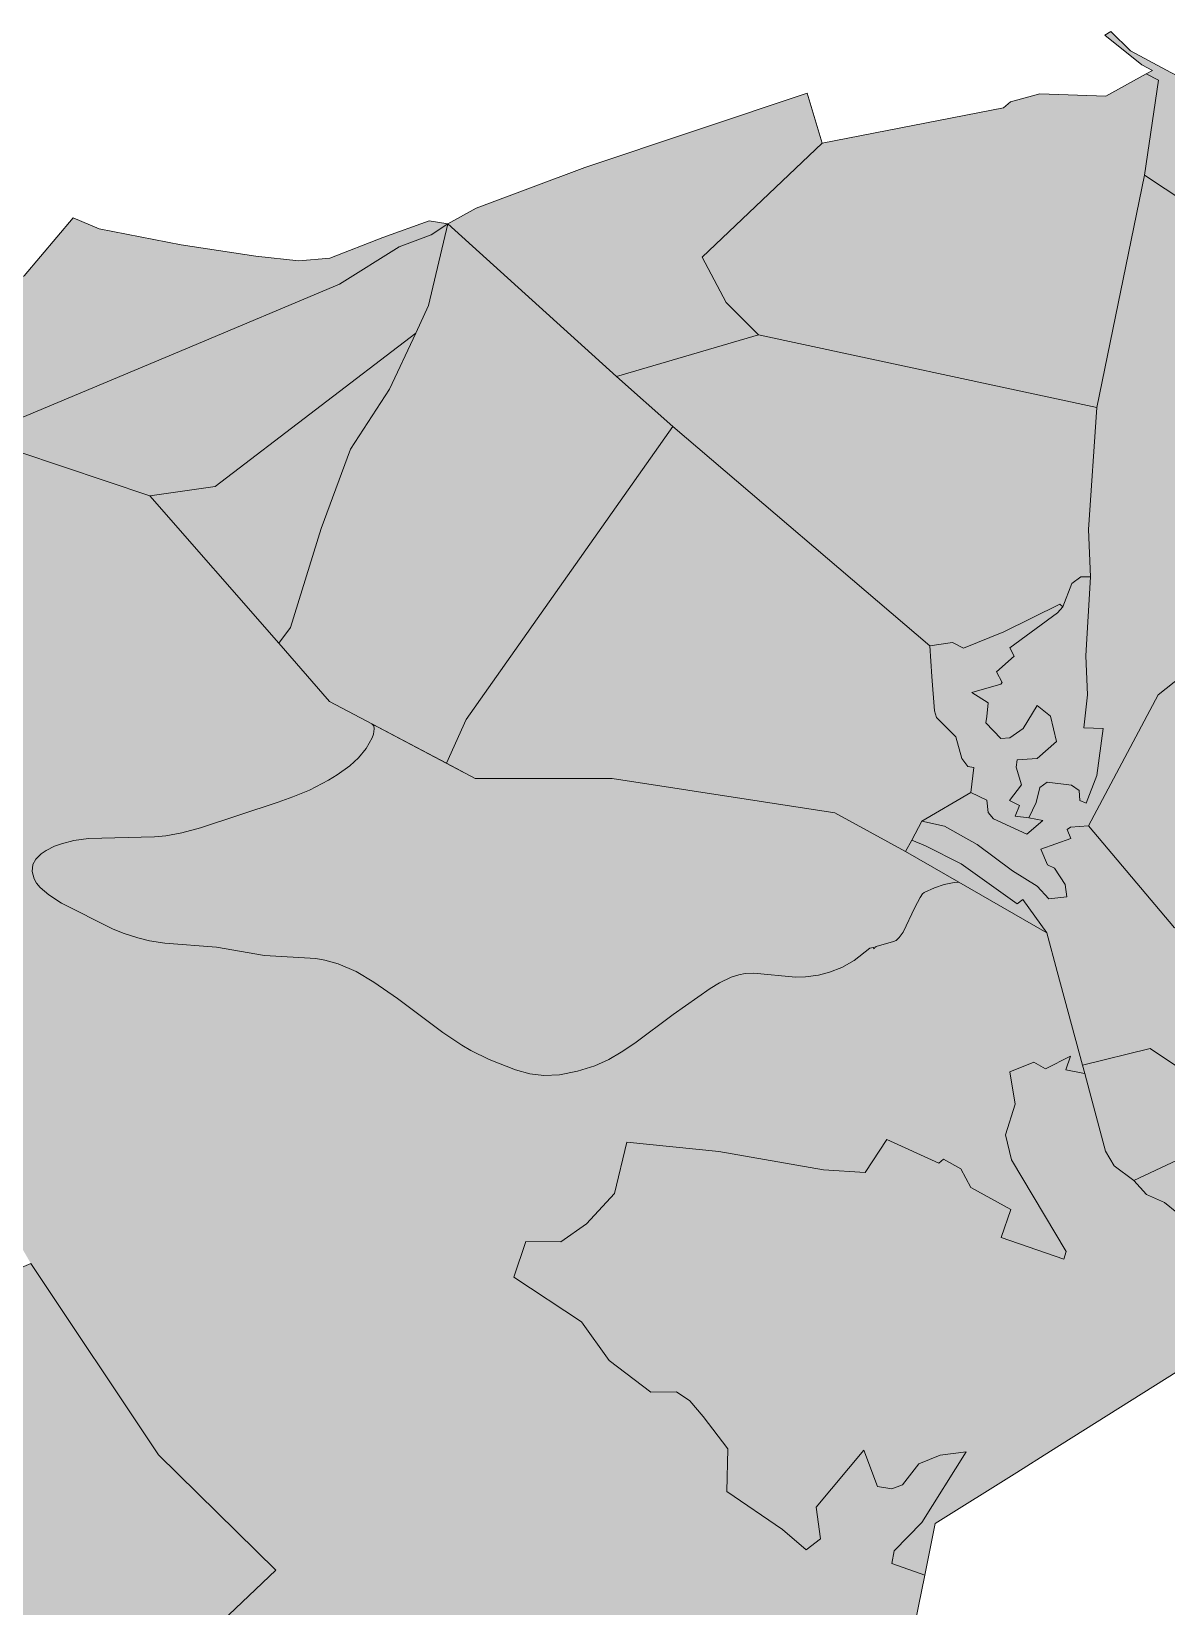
# Model space of a CAD drawing. Header units: metres. Extents: x 541853 to 549675, y 1832829 to 1845715.
# Drawn here: x 547038 to 547461, y 1839112 to 1839699 of the extents above; entities that cross this region are included whole.
import ezdxf

# ---------------------------------------------------------------- set-up
doc = ezdxf.new("R2010")
doc.units = ezdxf.units.M
doc.header["$MEASUREMENT"] = 0
doc.layers.add('1', color=7, linetype='Continuous', lineweight=0)

msp = doc.modelspace()

# ---------------------------------------------------------------- hatches: boundary and pattern name
at = {"layer": '1', "linetype": 'Continuous', "lineweight": 0}
h = msp.add_hatch(dxfattribs=at)
h.set_pattern_fill('ANSI33', color=188, scale=10, style=0)
h.paths.add_polyline_path([(547560.69, 1839550.215), (547541.7, 1839573.225), (547513.71, 1839605.25), (547452.87, 1839645.555), (547458.15, 1839680.97), (547453.5, 1839683.25), (547455.81, 1839684.51), (547451.85, 1839686.625), (547438.14, 1839697.755), (547440.27, 1839699.075), (547447.71, 1839691.83), (547462.74, 1839683.79), (547507.77, 1839661.035), (547530.75, 1839647.325), (547551.24, 1839632.085), (547563.9, 1839618.495), (547577.61, 1839594.99), (547583.31, 1839580.275), (547588.2, 1839572.055), (547595.16, 1839562.08), (547591.2, 1839561.225), (547589.37, 1839564.315)])
for color, points in [(53, [(547435.14, 1839558.915), (547308.99, 1839586.005), (547296.99, 1839598.005), (547287.99, 1839615), (547332.78, 1839657.465), (547400.34, 1839670.65), (547402.98, 1839672.885), (547413.84, 1839675.825), (547438.44, 1839674.94), (547453.5, 1839683.25), (547458.15, 1839680.97), (547452.87, 1839645.555)]), (252, [(547256.07, 1839570.435), (547193.25, 1839627.315), (547203.78, 1839633.165), (547244.28, 1839648.345), (547327.14, 1839676.065), (547332.78, 1839657.465), (547287.99, 1839615), (547296.99, 1839598.005), (547308.99, 1839586.005)]), (252, [(547417.23, 1839375.765), (547412.88, 1839380.475), (547403.7, 1839386.205), (547390.47, 1839395.955), (547378.35, 1839402.84), (547369.92, 1839404.745), (547388.16, 1839415.365), (547394.13, 1839412.56), (547394.61, 1839407.955), (547396.59, 1839405.525), (547409.07, 1839399.795), (547414.98, 1839404.985), (547409.76, 1839405.9), (547412.52, 1839411.645), (547413.9, 1839417.255), (547416.57, 1839419.175), (547425.63, 1839418.17), (547428.51, 1839416.085), (547428.78, 1839412.365), (547431.12, 1839411.375), (547435.17, 1839421.665), (547437.42, 1839439.185), (547430.25, 1839439.47), (547431.63, 1839451.785), (547430.97, 1839466.365), (547432.8, 1839495.795), (547432.02, 1839513.42), (547435.14, 1839558.915), (547452.87, 1839645.555), (547513.71, 1839605.25), (547541.7, 1839573.225), (547560.69, 1839550.215), (547574.37, 1839507.165), (547531.71, 1839490.215), (547516.08, 1839485.58), (547491.36, 1839478.245), (547458.03, 1839451.845), (547431.99, 1839403.005), (547425.3, 1839402.42), (547424.04, 1839401.535), (547425.42, 1839398.205), (547414.23, 1839394.245), (547416.78, 1839388.365), (547419.3, 1839387.165), (547423.35, 1839381.135), (547423.98, 1839376.47)]), (43, [(547016.91, 1839547.8), (547003.92, 1839594.225), (547035.24, 1839607.95), (547053.6, 1839629.595), (547063.26, 1839625.53), (547093.8, 1839619.545), (547121.64, 1839615.285), (547137.69, 1839613.545), (547149.27, 1839614.52), (547168.98, 1839622.245), (547186.2, 1839628.44), (547193.25, 1839627.315), (547186.98, 1839623.265), (547175.01, 1839618.765), (547152.81, 1839604.875), (547095.51, 1839580.815)]), (43, [(547082.13, 1839525.975), (547016.91, 1839547.8), (547095.51, 1839580.815), (547152.81, 1839604.875), (547175.01, 1839618.765), (547186.98, 1839623.265), (547193.25, 1839627.315), (547186.02, 1839596.895), (547181.25, 1839586.665), (547106.49, 1839529.515)]), (252, [(547130.16, 1839471.03), (547082.13, 1839525.975), (547106.49, 1839529.515), (547181.25, 1839586.665), (547171.47, 1839565.725), (547156.95, 1839543.375), (547146.03, 1839513.75), (547134.6, 1839476.865)]), (53, [(547385.4, 1839469.2), (547381.35, 1839471.255), (547372.83, 1839470.1), (547277.07, 1839551.865), (547256.07, 1839570.435), (547308.99, 1839586.005), (547435.14, 1839558.915), (547432.02, 1839513.42), (547432.8, 1839495.795), (547429.11, 1839495.795), (547425.78, 1839493.305), (547422.48, 1839484.605), (547421.34, 1839485.55), (547400.46, 1839475.26)]), (53, [(546871.17, 1838712.195), (546795.6, 1838739.375), (546817.29, 1838766.33), (546819.3, 1838766.165), (546824.82, 1838759.16), (546834.87, 1838764.815), (546882.12, 1838760.765), (546872.16, 1838785.845), (546880.8, 1838790.705), (546887.58, 1838807.295), (546874.89, 1838815.83), (546859.8, 1838829.6), (546875.49, 1838857.14), (546855.48, 1838871.975), (546829.71, 1838870.265), (546811.68, 1838887.5), (546805.89, 1838905.785), (546789.72, 1838901.48), (546773.91, 1838889.675), (546767.82, 1838880.075), (546752.61, 1838875.065), (546755.28, 1838861.775), (546762.84, 1838853.495), (546763.08, 1838853.06), (546752.76, 1838858.25), (546723.54, 1838854.68), (546714.39, 1838862.915), (546748.11, 1838911.665), (546760.08, 1838934.405), (546771.42, 1838970.39), (546786.24, 1838966.01), (546844.62, 1838953.92), (546846.03, 1838954.115), (546881.55, 1838959.305), (546897.66, 1838966.01), (546917.13, 1838978.19), (547036.68, 1838927.055), (547037.52, 1838930.475), (547036.32, 1838957.835), (547037.52, 1838972.895), (547049.58, 1839015.9), (547068, 1839046.005), (547082.22, 1839070.92), (547106.46, 1839104.025), (547129.11, 1839125.445), (547085.31, 1839168.435), (547037.79, 1839239.775), (546949.56, 1839393.27), (546969.57, 1839434.745), (546987.75, 1839486.72), (546999.6, 1839520.56), (547007.07, 1839537.69), (547016.91, 1839547.8), (547082.13, 1839525.975), (547130.16, 1839471.03), (547149.15, 1839449.34), (547192.65, 1839426.3), (547203.39, 1839420.6), (547192.65, 1839426.285), (547198.92, 1839422.97), (547164.87, 1839441), (547165.59, 1839440.205), (547165.8, 1839439.155), (547165.5, 1839437.145), (547165.02, 1839435.765), (547162.8, 1839431.805), (547159.89, 1839428.355), (547156.62, 1839425.295), (547152, 1839421.95), (547148.76, 1839419.955), (547141.59, 1839416.295), (547135.44, 1839413.745), (547129.92, 1839411.78), (547101.03, 1839402.195), (547094.07, 1839400.305), (547088.04, 1839399.225), (547083.87, 1839398.835), (547059.27, 1839398.295), (547053.78, 1839397.545), (547049.16, 1839396.3), (547046.61, 1839395.325), (547043.55, 1839393.78), (547041.63, 1839392.46), (547039.62, 1839390.495), (547038.57, 1839388.515), (547038.27, 1839385.935), (547038.99, 1839383.235), (547039.95, 1839381.585), (547041.27, 1839379.98), (547044.45, 1839377.265), (547049.25, 1839374.16), (547068.18, 1839364.62), (547072.23, 1839362.925), (547077.69, 1839361.155), (547082.07, 1839360.105), (547087.77, 1839359.265), (547106.94, 1839357.78), (547124.91, 1839354.66), (547144.02, 1839353.475), (547147.35, 1839352.935), (547152.33, 1839351.525), (547158.99, 1839348.615), (547165.65, 1839344.73), (547174.44, 1839338.595), (547191.3, 1839325.935), (547198.44, 1839321.135), (547201.8, 1839319.185), (547208.61, 1839315.87), (547218.48, 1839312.06), (547223.76, 1839310.53), (547229.04, 1839309.825), (547234.77, 1839310.125), (547241.58, 1839311.46), (547248, 1839313.455), (547253.22, 1839315.84), (547257.81, 1839318.555), (547262.88, 1839321.99), (547277.25, 1839332.61), (547290.99, 1839342.36), (547294.41, 1839344.445), (547298.79, 1839346.515), (547301.67, 1839347.415), (547304.01, 1839347.865), (547307.28, 1839348.015), (547322.85, 1839346.59), (547326.57, 1839346.665), (547331.34, 1839347.34), (547335.45, 1839348.39), (547340.07, 1839350.19), (547344.6, 1839352.815), (547350.48, 1839357.315), (547351.71, 1839357.615), (547352.1, 1839357.075), (547352.31, 1839357.645), (547352.85, 1839357.975), (547359.36, 1839359.79), (547360.26, 1839360.24), (547361.46, 1839361.335), (547362.9, 1839363.285), (547367.25, 1839372.555), (547369.23, 1839376.245), (547370.16, 1839377.595), (547370.79, 1839378.105), (547374.63, 1839379.905), (547378.2, 1839381.12), (547381.95, 1839381.84), (547383.69, 1839381.915), (547416.42, 1839363.03), (547420.32, 1839348.645), (547429.71, 1839313.755), (547430.58, 1839310.605), (547430.46, 1839310.59), (547423.59, 1839311.97), (547425.27, 1839317.115), (547415.97, 1839312.33), (547411.68, 1839314.82), (547402.71, 1839311.205), (547404.72, 1839299.175), (547401.03, 1839287.775), (547403.34, 1839278.46), (547423.68, 1839244.305), (547422.78, 1839241.425), (547399.47, 1839249.435), (547403.07, 1839259.875), (547388.16, 1839268.17), (547384.38, 1839275.07), (547378.02, 1839278.745), (547376.22, 1839277.26), (547356.78, 1839285.99), (547348.77, 1839273.69), (547333.29, 1839274.755), (547294.2, 1839281.565), (547259.91, 1839285.075), (547255.35, 1839265.86), (547244.91, 1839254.595), (547235.34, 1839247.86), (547222.32, 1839247.965), (547217.85, 1839234.75), (547243.02, 1839218.07), (547253.34, 1839203.685), (547268.82, 1839191.865), (547278.39, 1839191.94), (547283.4, 1839188.55), (547288.41, 1839182.73), (547297.53, 1839170.67), (547297.17, 1839154.755), (547317.93, 1839140.61), (547326.72, 1839133.095), (547332.15, 1839137.19), (547330.47, 1839149.025), (547348.23, 1839170.235), (547353.39, 1839156.63), (547358.64, 1839155.805), (547362.63, 1839157.245), (547368.75, 1839165.165), (547376.76, 1839168.375), (547386.36, 1839169.635), (547369.92, 1839143.205), (547359.51, 1839132.69), (547358.67, 1839127.965), (547371, 1839123.645), (547363.95, 1839088.935), (547384.92, 1839063.315), (547429.77, 1839008.625), (547438.65, 1838997.735), (547429.41, 1838988.495), (547430.19, 1838982.495), (547430.76, 1838978.175), (547425.69, 1838975.385), (547416.87, 1838970.525), (547408.95, 1838971.62), (547385.55, 1838973.645), (547377.15, 1838975.415), (547359.63, 1838992.125), (547328.91, 1839010.035), (547318.5, 1839012.915), (547306.14, 1839011.31), (547305.12, 1839015.54), (547287.33, 1839012.975), (547275.09, 1839020.955), (547254.3, 1839019.455), (547211.85, 1839015.225), (547215.96, 1838968.185), (547218, 1838967.33), (547221.06, 1838963.235), (547223.4, 1838961.99), (547241.16, 1838962.14), (547275.18, 1838947.935), (547255.47, 1838948.835), (547186.38, 1838948.985), (547174.41, 1838949.03), (547132.74, 1838943.18), (547098.75, 1838938.41), (547089.99, 1838930.475), (547039.17, 1838884.56), (547030.26, 1838829.255), (547022.79, 1838830.62), (546984.87, 1838792.91), (546936.09, 1838744.445)]), (252, [(547363.74, 1839393.405), (547337.4, 1839407.835), (547254.45, 1839420.6), (547203.39, 1839420.6), (547192.65, 1839426.3), (547200.09, 1839442.545), (547277.07, 1839551.865), (547372.83, 1839470.1), (547373.55, 1839458.685), (547374.6, 1839445.83), (547375.32, 1839443.4), (547382.61, 1839436.185), (547384.77, 1839428.055), (547386.99, 1839425.07), (547389.24, 1839424.725), (547388.16, 1839415.365), (547369.92, 1839404.745), (547366.11, 1839397.62)]), (252, [(547409.76, 1839405.9), (547404.66, 1839406.56), (547406.34, 1839410.55), (547402.59, 1839412.38), (547407.09, 1839418.23), (547405.05, 1839424.875), (547405.44, 1839427.605), (547412.91, 1839428.055), (547420.11, 1839434.37), (547417.86, 1839443.805), (547412.85, 1839447.81), (547407.6, 1839439.215), (547402.71, 1839435.78), (547399.29, 1839435.51), (547393.74, 1839441.33), (547394.1, 1839443.67), (547394.58, 1839448.785), (547388.46, 1839452.625), (547399.29, 1839455.715), (547399.83, 1839456.345), (547397.7, 1839460.41), (547404.27, 1839466.185), (547402.68, 1839469.35), (547420.47, 1839482.325), (547422.48, 1839484.605), (547425.78, 1839493.305), (547429.11, 1839495.795), (547432.8, 1839495.795), (547430.97, 1839466.365), (547431.63, 1839451.785), (547430.25, 1839439.47), (547437.42, 1839439.185), (547435.17, 1839421.665), (547431.12, 1839411.375), (547428.78, 1839412.365), (547428.51, 1839416.085), (547425.63, 1839418.17), (547416.57, 1839419.175), (547413.9, 1839417.255), (547412.52, 1839411.645)]), (252, [(547409.07, 1839399.795), (547396.59, 1839405.525), (547394.61, 1839407.955), (547394.13, 1839412.56), (547388.16, 1839415.365), (547389.24, 1839424.725), (547386.99, 1839425.07), (547384.77, 1839428.055), (547382.61, 1839436.185), (547375.32, 1839443.4), (547374.6, 1839445.83), (547373.55, 1839458.685), (547372.83, 1839470.1), (547381.35, 1839471.255), (547385.4, 1839469.2), (547400.46, 1839475.26), (547421.34, 1839485.55), (547422.48, 1839484.605), (547420.47, 1839482.325), (547402.68, 1839469.35), (547404.27, 1839466.185), (547397.7, 1839460.41), (547399.83, 1839456.345), (547399.29, 1839455.715), (547388.46, 1839452.625), (547394.58, 1839448.785), (547394.1, 1839443.67), (547393.74, 1839441.33), (547399.29, 1839435.51), (547402.71, 1839435.78), (547407.6, 1839439.215), (547412.85, 1839447.81), (547417.86, 1839443.805), (547420.11, 1839434.37), (547412.91, 1839428.055), (547405.44, 1839427.605), (547405.05, 1839424.875), (547407.09, 1839418.23), (547402.59, 1839412.38), (547406.34, 1839410.55), (547404.66, 1839406.56), (547409.76, 1839405.9), (547414.98, 1839404.985)]), (53, [(547464, 1839364.995), (547431.99, 1839403.005), (547458.03, 1839451.845), (547491.36, 1839478.245), (547516.08, 1839485.58), (547571.85, 1839408.96)]), (53, [(547523.85, 1839125.325), (547522.95, 1839125.94), (547518.33, 1839129.06), (547516.92, 1839134.775), (547518.54, 1839140.445), (547524.09, 1839145.605), (547521.45, 1839159.48), (547521.48, 1839159.51), (547527.72, 1839170.775), (547527.75, 1839170.835), (547518.39, 1839175.68), (547517.64, 1839180.72), (547513.68, 1839191.895), (547495.92, 1839196.515), (547490.82, 1839205.995), (547488.45, 1839232.71), (547481.01, 1839243.3), (547473.6, 1839247.305), (547471.8, 1839249.825), (547464.93, 1839258.795), (547460.34, 1839262.545), (547453.65, 1839265.545), (547448.91, 1839270.69), (547473, 1839282), (547484.01, 1839285), (547482, 1839301.995), (547455, 1839319.995), (547429.71, 1839313.755), (547420.32, 1839348.645), (547416.42, 1839363.03), (547407.48, 1839375.54), (547405.41, 1839373.935), (547384.59, 1839388.83), (547371.21, 1839395.49), (547366.11, 1839397.62), (547369.92, 1839404.745), (547378.35, 1839402.84), (547390.47, 1839395.955), (547403.7, 1839386.205), (547412.88, 1839380.475), (547417.23, 1839375.765), (547423.98, 1839376.47), (547423.35, 1839381.135), (547419.3, 1839387.165), (547416.78, 1839388.365), (547414.23, 1839394.245), (547425.42, 1839398.205), (547424.04, 1839401.535), (547425.3, 1839402.42), (547431.99, 1839403.005), (547464, 1839364.995), (547493.01, 1839331.005), (547510.38, 1839304.305), (547521.15, 1839284.49), (547540.8, 1839258.495), (547546.47, 1839240.015), (547560.21, 1839230.685), (547573.08, 1839210.84), (547577.82, 1839208.095), (547587.33, 1839189.795), (547595.07, 1839178.245), (547599.81, 1839163.155), (547604.31, 1839151.05), (547602.57, 1839151.185), (547593.69, 1839151.83), (547574.82, 1839153.225), (547536.75, 1839131.025), (547532.07, 1839128.295), (547531.86, 1839128.43), (547531.8, 1839128.475), (547531.74, 1839128.505), (547531.47, 1839128.715), (547531.38, 1839128.775), (547530.99, 1839129.03)]), (53, [(547416.42, 1839363.03), (547383.69, 1839381.915), (547363.74, 1839393.405), (547366.11, 1839397.62), (547371.21, 1839395.49), (547384.59, 1839388.83), (547405.41, 1839373.935), (547407.48, 1839375.54)]), (53, [(547448.91, 1839270.69), (547441.62, 1839276.18), (547438.35, 1839281.73), (547432.35, 1839303.99), (547430.58, 1839310.605), (547429.71, 1839313.755), (547455, 1839319.995), (547482, 1839301.995), (547484.01, 1839285), (547473, 1839282)]), (53, [(547504.5, 1839112.215), (547477.74, 1839207.435), (547417.86, 1839169.845), (547405.23, 1839161.925), (547374.9, 1839142.905), (547371, 1839123.645), (547358.67, 1839127.965), (547359.51, 1839132.69), (547369.92, 1839143.205), (547386.36, 1839169.635), (547376.76, 1839168.375), (547368.75, 1839165.165), (547362.63, 1839157.245), (547358.64, 1839155.805), (547353.39, 1839156.63), (547348.23, 1839170.235), (547330.47, 1839149.025), (547332.15, 1839137.19), (547326.72, 1839133.095), (547317.93, 1839140.61), (547297.17, 1839154.755), (547297.53, 1839170.67), (547288.41, 1839182.73), (547283.4, 1839188.55), (547278.39, 1839191.94), (547268.82, 1839191.865), (547253.34, 1839203.685), (547243.02, 1839218.07), (547217.85, 1839234.75), (547222.32, 1839247.965), (547235.34, 1839247.86), (547244.91, 1839254.595), (547255.35, 1839265.86), (547259.91, 1839285.075), (547294.2, 1839281.565), (547333.29, 1839274.755), (547348.77, 1839273.69), (547356.78, 1839285.99), (547376.22, 1839277.26), (547378.02, 1839278.745), (547384.38, 1839275.07), (547388.16, 1839268.17), (547403.07, 1839259.875), (547399.47, 1839249.435), (547422.78, 1839241.425), (547423.68, 1839244.305), (547403.34, 1839278.46), (547401.03, 1839287.775), (547404.72, 1839299.175), (547402.71, 1839311.205), (547411.68, 1839314.82), (547415.97, 1839312.33), (547425.27, 1839317.115), (547423.59, 1839311.97), (547430.46, 1839310.59), (547430.58, 1839310.605), (547432.35, 1839303.99), (547438.35, 1839281.73), (547441.62, 1839276.18), (547448.91, 1839270.69), (547453.65, 1839265.545), (547460.34, 1839262.545), (547464.93, 1839258.795), (547471.8, 1839249.825), (547473.6, 1839247.305), (547481.01, 1839243.3), (547488.45, 1839232.71), (547490.82, 1839205.995), (547495.92, 1839196.515), (547513.68, 1839191.895), (547517.64, 1839180.72), (547518.39, 1839175.68), (547527.75, 1839170.835), (547527.72, 1839170.775), (547521.48, 1839159.51), (547521.45, 1839159.48), (547524.09, 1839145.605), (547518.54, 1839140.445), (547516.92, 1839134.775), (547518.33, 1839129.06), (547522.95, 1839125.94), (547523.85, 1839125.325), (547530.99, 1839129.03), (547531.38, 1839128.775), (547531.47, 1839128.715), (547531.74, 1839128.505), (547531.8, 1839128.475), (547531.86, 1839128.43), (547532.07, 1839128.295)]), (53, [(547068, 1839046.005), (546964.26, 1839094.665), (546953.91, 1839103.89), (546938.94, 1839120.015), (546931.95, 1839133.065), (546930.3, 1839136.155), (546915.33, 1839170.145), (546908.43, 1839195.495), (546978.15, 1839255.585), (547005.54, 1839225.975), (547037.79, 1839239.775), (547085.31, 1839168.435), (547129.11, 1839125.445), (547106.46, 1839104.025), (547082.22, 1839070.92)])]:
    msp.add_hatch(color=color, dxfattribs=at).paths.add_polyline_path(points)
h = msp.add_hatch(dxfattribs=at)
h.set_pattern_fill('ANSI33', color=188, scale=10, style=0)
h.paths.add_polyline_path([(547192.65, 1839426.3), (547149.15, 1839449.34), (547130.16, 1839471.03), (547134.6, 1839476.865), (547146.03, 1839513.75), (547156.95, 1839543.375), (547171.47, 1839565.725), (547181.25, 1839586.665), (547186.02, 1839596.895), (547193.25, 1839627.315), (547256.07, 1839570.435), (547277.07, 1839551.865), (547200.09, 1839442.545)])
h = msp.add_hatch(dxfattribs=at)
h.set_pattern_fill('ANSI33', color=188, scale=10, style=0)
h.paths.add_polyline_path([(547229.04, 1839309.825), (547223.76, 1839310.53), (547218.48, 1839312.06), (547208.61, 1839315.87), (547201.8, 1839319.185), (547198.44, 1839321.135), (547191.3, 1839325.935), (547174.44, 1839338.595), (547165.65, 1839344.73), (547158.99, 1839348.615), (547152.33, 1839351.525), (547147.35, 1839352.935), (547144.02, 1839353.475), (547124.91, 1839354.66), (547106.94, 1839357.78), (547087.77, 1839359.265), (547082.07, 1839360.105), (547077.69, 1839361.155), (547072.23, 1839362.925), (547068.18, 1839364.62), (547049.25, 1839374.16), (547044.45, 1839377.265), (547041.27, 1839379.98), (547039.95, 1839381.585), (547038.99, 1839383.235), (547038.27, 1839385.935), (547038.57, 1839388.515), (547039.62, 1839390.495), (547041.63, 1839392.46), (547043.55, 1839393.78), (547046.61, 1839395.325), (547049.16, 1839396.3), (547053.78, 1839397.545), (547059.27, 1839398.295), (547083.87, 1839398.835), (547088.04, 1839399.225), (547094.07, 1839400.305), (547101.03, 1839402.195), (547129.92, 1839411.78), (547135.44, 1839413.745), (547141.59, 1839416.295), (547148.76, 1839419.955), (547152, 1839421.95), (547156.62, 1839425.295), (547159.89, 1839428.355), (547162.8, 1839431.805), (547165.02, 1839435.765), (547165.5, 1839437.145), (547165.8, 1839439.155), (547165.59, 1839440.205), (547164.87, 1839441), (547198.92, 1839422.97), (547192.65, 1839426.285), (547203.39, 1839420.6), (547254.45, 1839420.6), (547337.4, 1839407.835), (547363.74, 1839393.405), (547383.69, 1839381.915), (547381.95, 1839381.84), (547378.2, 1839381.12), (547374.63, 1839379.905), (547370.79, 1839378.105), (547370.16, 1839377.595), (547369.23, 1839376.245), (547367.25, 1839372.555), (547362.9, 1839363.285), (547361.46, 1839361.335), (547360.26, 1839360.24), (547359.36, 1839359.79), (547352.85, 1839357.975), (547352.31, 1839357.645), (547352.1, 1839357.075), (547351.71, 1839357.615), (547350.48, 1839357.315), (547344.6, 1839352.815), (547340.07, 1839350.19), (547335.45, 1839348.39), (547331.34, 1839347.34), (547326.57, 1839346.665), (547322.85, 1839346.59), (547307.28, 1839348.015), (547304.01, 1839347.865), (547301.67, 1839347.415), (547298.79, 1839346.515), (547294.41, 1839344.445), (547290.99, 1839342.36), (547277.25, 1839332.61), (547262.88, 1839321.99), (547257.81, 1839318.555), (547253.22, 1839315.84), (547248, 1839313.455), (547241.58, 1839311.46), (547234.77, 1839310.125)])

# ---------------------------------------------------------------- linework, layer by layer
at = {"layer": '1', "color": 7, "linetype": 'Continuous', "lineweight": 0, "flags": 128}
for points in [[(547507.77, 1839661.035), (547530.75, 1839647.325), (547551.24, 1839632.085), (547563.9, 1839618.495), (547577.61, 1839594.99), (547583.31, 1839580.275), (547588.2, 1839572.055), (547595.16, 1839562.08), (547591.2, 1839561.225), (547589.37, 1839564.315), (547560.69, 1839550.215), (547541.7, 1839573.225), (547513.71, 1839605.25), (547452.87, 1839645.555), (547458.15, 1839680.97), (547453.5, 1839683.25), (547455.81, 1839684.51), (547451.85, 1839686.625), (547438.14, 1839697.755), (547440.27, 1839699.075), (547447.71, 1839691.83), (547462.74, 1839683.79), (547507.77, 1839661.035)], [(547332.78, 1839657.465), (547400.34, 1839670.65), (547402.98, 1839672.885), (547413.84, 1839675.825), (547438.44, 1839674.94), (547453.5, 1839683.25), (547458.15, 1839680.97), (547452.87, 1839645.555), (547435.14, 1839558.915), (547308.99, 1839586.005), (547296.99, 1839598.005), (547287.99, 1839615), (547332.78, 1839657.465)], [(547193.25, 1839627.315), (547203.78, 1839633.165), (547244.28, 1839648.345), (547327.14, 1839676.065), (547332.78, 1839657.465), (547287.99, 1839615), (547296.99, 1839598.005), (547308.99, 1839586.005), (547256.07, 1839570.435), (547193.25, 1839627.315)], [(547193.25, 1839627.315), (547186.98, 1839623.265), (547175.01, 1839618.765), (547152.81, 1839604.875), (547095.51, 1839580.815), (547016.91, 1839547.8), (547003.92, 1839594.225), (547035.24, 1839607.95), (547053.6, 1839629.595), (547063.26, 1839625.53), (547093.8, 1839619.545), (547121.64, 1839615.285), (547137.69, 1839613.545), (547149.27, 1839614.52), (547168.98, 1839622.245), (547186.2, 1839628.44), (547193.25, 1839627.315)], [(547181.25, 1839586.665), (547106.49, 1839529.515), (547082.13, 1839525.975), (547016.91, 1839547.8), (547095.51, 1839580.815), (547152.81, 1839604.875), (547175.01, 1839618.765), (547186.98, 1839623.265), (547193.25, 1839627.315), (547186.02, 1839596.895), (547181.25, 1839586.665)], [(547130.16, 1839471.03), (547134.6, 1839476.865), (547146.03, 1839513.75), (547156.95, 1839543.375), (547171.47, 1839565.725), (547181.25, 1839586.665), (547186.02, 1839596.895), (547193.25, 1839627.315), (547256.07, 1839570.435), (547277.07, 1839551.865), (547200.09, 1839442.545), (547192.65, 1839426.3), (547149.15, 1839449.34), (547130.16, 1839471.03)], [(547082.13, 1839525.975), (547106.49, 1839529.515), (547181.25, 1839586.665), (547171.47, 1839565.725), (547156.95, 1839543.375), (547146.03, 1839513.75), (547134.6, 1839476.865), (547130.16, 1839471.03), (547082.13, 1839525.975)], [(547256.07, 1839570.435), (547308.99, 1839586.005), (547435.14, 1839558.915), (547432.02, 1839513.42), (547432.8, 1839495.795), (547429.11, 1839495.795), (547425.78, 1839493.305), (547422.48, 1839484.605), (547421.34, 1839485.55), (547400.46, 1839475.26), (547385.4, 1839469.2), (547381.35, 1839471.255), (547372.83, 1839470.1), (547277.07, 1839551.865), (547256.07, 1839570.435)], [(547192.65, 1839426.3), (547200.09, 1839442.545), (547277.07, 1839551.865), (547372.83, 1839470.1), (547373.55, 1839458.685), (547374.6, 1839445.83), (547375.32, 1839443.4), (547382.61, 1839436.185), (547384.77, 1839428.055), (547386.99, 1839425.07), (547389.24, 1839424.725), (547388.16, 1839415.365), (547369.92, 1839404.745), (547366.11, 1839397.62), (547363.74, 1839393.405), (547337.4, 1839407.835), (547254.45, 1839420.6), (547203.39, 1839420.6), (547192.65, 1839426.3)], [(547422.48, 1839484.605), (547425.78, 1839493.305), (547429.11, 1839495.795), (547432.8, 1839495.795), (547430.97, 1839466.365), (547431.63, 1839451.785), (547430.25, 1839439.47), (547437.42, 1839439.185), (547435.17, 1839421.665), (547431.12, 1839411.375), (547428.78, 1839412.365), (547428.51, 1839416.085), (547425.63, 1839418.17), (547416.57, 1839419.175), (547413.9, 1839417.255), (547412.52, 1839411.645), (547409.76, 1839405.9), (547404.66, 1839406.56), (547406.34, 1839410.55), (547402.59, 1839412.38), (547407.09, 1839418.23), (547405.05, 1839424.875), (547405.44, 1839427.605), (547412.91, 1839428.055), (547420.11, 1839434.37), (547417.86, 1839443.805), (547412.85, 1839447.81), (547407.6, 1839439.215), (547402.71, 1839435.78), (547399.29, 1839435.51), (547393.74, 1839441.33), (547394.1, 1839443.67), (547394.58, 1839448.785), (547388.46, 1839452.625), (547399.29, 1839455.715), (547399.83, 1839456.345), (547397.7, 1839460.41), (547404.27, 1839466.185), (547402.68, 1839469.35), (547420.47, 1839482.325), (547422.48, 1839484.605)], [(547372.83, 1839470.1), (547381.35, 1839471.255), (547385.4, 1839469.2), (547400.46, 1839475.26), (547421.34, 1839485.55), (547422.48, 1839484.605), (547420.47, 1839482.325), (547402.68, 1839469.35), (547404.27, 1839466.185), (547397.7, 1839460.41), (547399.83, 1839456.345), (547399.29, 1839455.715), (547388.46, 1839452.625), (547394.58, 1839448.785), (547394.1, 1839443.67), (547393.74, 1839441.33), (547399.29, 1839435.51), (547402.71, 1839435.78), (547407.6, 1839439.215), (547412.85, 1839447.81), (547417.86, 1839443.805), (547420.11, 1839434.37), (547412.91, 1839428.055), (547405.44, 1839427.605), (547405.05, 1839424.875), (547407.09, 1839418.23), (547402.59, 1839412.38), (547406.34, 1839410.55), (547404.66, 1839406.56), (547409.76, 1839405.9), (547414.98, 1839404.985), (547409.07, 1839399.795), (547396.59, 1839405.525), (547394.61, 1839407.955), (547394.13, 1839412.56), (547388.16, 1839415.365), (547389.24, 1839424.725), (547386.99, 1839425.07), (547384.77, 1839428.055), (547382.61, 1839436.185), (547375.32, 1839443.4), (547374.6, 1839445.83), (547373.55, 1839458.685), (547372.83, 1839470.1)], [(547431.99, 1839403.005), (547458.03, 1839451.845), (547491.36, 1839478.245), (547516.08, 1839485.58), (547571.85, 1839408.96), (547464, 1839364.995), (547431.99, 1839403.005)], [(547192.65, 1839426.285), (547203.39, 1839420.6), (547254.45, 1839420.6), (547337.4, 1839407.835), (547363.74, 1839393.405), (547383.69, 1839381.915), (547381.95, 1839381.84), (547378.2, 1839381.12), (547374.63, 1839379.905), (547370.79, 1839378.105), (547370.16, 1839377.595), (547369.23, 1839376.245), (547367.25, 1839372.555), (547362.9, 1839363.285), (547361.46, 1839361.335), (547360.26, 1839360.24), (547359.36, 1839359.79), (547352.85, 1839357.975), (547352.31, 1839357.645), (547352.1, 1839357.075), (547351.71, 1839357.615), (547350.48, 1839357.315), (547344.6, 1839352.815), (547340.07, 1839350.19), (547335.45, 1839348.39), (547331.34, 1839347.34), (547326.57, 1839346.665), (547322.85, 1839346.59), (547307.28, 1839348.015), (547304.01, 1839347.865), (547301.67, 1839347.415), (547298.79, 1839346.515), (547294.41, 1839344.445), (547290.99, 1839342.36), (547277.25, 1839332.61), (547262.88, 1839321.99), (547257.81, 1839318.555), (547253.22, 1839315.84), (547248, 1839313.455), (547241.58, 1839311.46), (547234.77, 1839310.125), (547229.04, 1839309.825), (547223.76, 1839310.53), (547218.48, 1839312.06), (547208.61, 1839315.87), (547201.8, 1839319.185), (547198.44, 1839321.135), (547191.3, 1839325.935), (547174.44, 1839338.595), (547165.65, 1839344.73), (547158.99, 1839348.615), (547152.33, 1839351.525), (547147.35, 1839352.935), (547144.02, 1839353.475), (547124.91, 1839354.66), (547106.94, 1839357.78), (547087.77, 1839359.265), (547082.07, 1839360.105), (547077.69, 1839361.155), (547072.23, 1839362.925), (547068.18, 1839364.62), (547049.25, 1839374.16), (547044.45, 1839377.265), (547041.27, 1839379.98), (547039.95, 1839381.585), (547038.99, 1839383.235), (547038.27, 1839385.935), (547038.57, 1839388.515), (547039.62, 1839390.495), (547041.63, 1839392.46), (547043.55, 1839393.78), (547046.61, 1839395.325), (547049.16, 1839396.3), (547053.78, 1839397.545), (547059.27, 1839398.295), (547083.87, 1839398.835), (547088.04, 1839399.225), (547094.07, 1839400.305), (547101.03, 1839402.195), (547129.92, 1839411.78), (547135.44, 1839413.745), (547141.59, 1839416.295), (547148.76, 1839419.955), (547152, 1839421.95), (547156.62, 1839425.295), (547159.89, 1839428.355), (547162.8, 1839431.805), (547165.02, 1839435.765), (547165.5, 1839437.145), (547165.8, 1839439.155), (547165.59, 1839440.205), (547164.87, 1839441), (547198.92, 1839422.97), (547192.65, 1839426.285)], [(547363.74, 1839393.405), (547366.11, 1839397.62), (547371.21, 1839395.49), (547384.59, 1839388.83), (547405.41, 1839373.935), (547407.48, 1839375.54), (547416.42, 1839363.03), (547383.69, 1839381.915), (547363.74, 1839393.405)], [(547473, 1839282), (547448.91, 1839270.69), (547441.62, 1839276.18), (547438.35, 1839281.73), (547432.35, 1839303.99), (547430.58, 1839310.605), (547429.71, 1839313.755), (547455, 1839319.995), (547482, 1839301.995), (547484.01, 1839285), (547473, 1839282)], [(546908.43, 1839195.495), (546978.15, 1839255.585), (547005.54, 1839225.975), (547037.79, 1839239.775), (547085.31, 1839168.435), (547129.11, 1839125.445), (547106.46, 1839104.025), (547082.22, 1839070.92), (547068, 1839046.005), (546964.26, 1839094.665), (546953.91, 1839103.89), (546938.94, 1839120.015), (546931.95, 1839133.065), (546930.3, 1839136.155), (546915.33, 1839170.145), (546908.43, 1839195.495)]]:
    msp.add_lwpolyline(points, close=True, dxfattribs=at)
for points in [[(547491.36, 1839478.245), (547458.03, 1839451.845), (547431.99, 1839403.005), (547425.3, 1839402.42), (547424.04, 1839401.535), (547425.42, 1839398.205), (547414.23, 1839394.245), (547416.78, 1839388.365), (547419.3, 1839387.165), (547423.35, 1839381.135), (547423.98, 1839376.47), (547417.23, 1839375.765), (547412.88, 1839380.475), (547403.7, 1839386.205), (547390.47, 1839395.955), (547378.35, 1839402.84), (547369.92, 1839404.745), (547369.92, 1839404.745), (547388.16, 1839415.365), (547394.13, 1839412.56), (547394.61, 1839407.955), (547396.59, 1839405.525), (547409.07, 1839399.795), (547414.98, 1839404.985), (547409.76, 1839405.9), (547412.52, 1839411.645), (547413.9, 1839417.255), (547416.57, 1839419.175), (547425.63, 1839418.17), (547428.51, 1839416.085), (547428.78, 1839412.365), (547431.12, 1839411.375), (547435.17, 1839421.665), (547437.42, 1839439.185), (547430.25, 1839439.47), (547431.63, 1839451.785), (547430.97, 1839466.365), (547432.8, 1839495.795), (547432.02, 1839513.42), (547435.14, 1839558.915), (547452.87, 1839645.555), (547513.71, 1839605.25)], [(547016.91, 1839547.8), (547082.13, 1839525.975), (547130.16, 1839471.03), (547149.15, 1839449.34), (547192.65, 1839426.3), (547203.39, 1839420.6), (547192.65, 1839426.285), (547198.92, 1839422.97), (547164.87, 1839441), (547165.59, 1839440.205), (547165.8, 1839439.155), (547165.5, 1839437.145), (547165.02, 1839435.765), (547162.8, 1839431.805), (547159.89, 1839428.355), (547156.62, 1839425.295), (547152, 1839421.95), (547148.76, 1839419.955), (547141.59, 1839416.295), (547135.44, 1839413.745), (547129.92, 1839411.78), (547101.03, 1839402.195), (547094.07, 1839400.305), (547088.04, 1839399.225), (547083.87, 1839398.835), (547059.27, 1839398.295), (547053.78, 1839397.545), (547049.16, 1839396.3), (547046.61, 1839395.325), (547043.55, 1839393.78), (547041.63, 1839392.46), (547039.62, 1839390.495), (547038.57, 1839388.515), (547038.27, 1839385.935), (547038.99, 1839383.235), (547039.95, 1839381.585), (547041.27, 1839379.98), (547044.45, 1839377.265), (547049.25, 1839374.16), (547068.18, 1839364.62), (547072.23, 1839362.925), (547077.69, 1839361.155), (547082.07, 1839360.105), (547087.77, 1839359.265), (547106.94, 1839357.78), (547124.91, 1839354.66), (547144.02, 1839353.475), (547147.35, 1839352.935), (547152.33, 1839351.525), (547158.99, 1839348.615), (547165.65, 1839344.73), (547174.44, 1839338.595), (547191.3, 1839325.935), (547198.44, 1839321.135), (547201.8, 1839319.185), (547208.61, 1839315.87), (547218.48, 1839312.06), (547223.76, 1839310.53), (547229.04, 1839309.825), (547234.77, 1839310.125), (547241.58, 1839311.46), (547248, 1839313.455), (547253.22, 1839315.84), (547257.81, 1839318.555), (547262.88, 1839321.99), (547277.25, 1839332.61), (547290.99, 1839342.36), (547294.41, 1839344.445), (547298.79, 1839346.515), (547301.67, 1839347.415), (547304.01, 1839347.865), (547307.28, 1839348.015), (547322.85, 1839346.59), (547326.57, 1839346.665), (547331.34, 1839347.34), (547335.45, 1839348.39), (547340.07, 1839350.19), (547344.6, 1839352.815), (547350.48, 1839357.315), (547351.71, 1839357.615), (547352.1, 1839357.075), (547352.31, 1839357.645), (547352.85, 1839357.975), (547359.36, 1839359.79), (547360.26, 1839360.24), (547361.46, 1839361.335), (547362.9, 1839363.285), (547367.25, 1839372.555), (547369.23, 1839376.245), (547370.16, 1839377.595), (547370.79, 1839378.105), (547374.63, 1839379.905), (547378.2, 1839381.12), (547381.95, 1839381.84), (547383.69, 1839381.915), (547416.42, 1839363.03), (547420.32, 1839348.645), (547429.71, 1839313.755), (547430.58, 1839310.605), (547430.46, 1839310.59), (547423.59, 1839311.97), (547425.27, 1839317.115), (547415.97, 1839312.33), (547411.68, 1839314.82), (547402.71, 1839311.205), (547404.72, 1839299.175), (547401.03, 1839287.775), (547403.34, 1839278.46), (547423.68, 1839244.305), (547422.78, 1839241.425), (547399.47, 1839249.435), (547403.07, 1839259.875), (547388.16, 1839268.17), (547384.38, 1839275.07), (547378.02, 1839278.745), (547376.22, 1839277.26), (547356.78, 1839285.99), (547348.77, 1839273.69), (547333.29, 1839274.755), (547294.2, 1839281.565), (547259.91, 1839285.075), (547255.35, 1839265.86), (547244.91, 1839254.595), (547235.34, 1839247.86), (547222.32, 1839247.965), (547217.85, 1839234.75), (547243.02, 1839218.07), (547253.34, 1839203.685), (547268.82, 1839191.865), (547278.39, 1839191.94), (547283.4, 1839188.55), (547288.41, 1839182.73), (547297.53, 1839170.67), (547297.17, 1839154.755), (547317.93, 1839140.61), (547326.72, 1839133.095), (547332.15, 1839137.19), (547330.47, 1839149.025), (547348.23, 1839170.235), (547353.39, 1839156.63), (547358.64, 1839155.805), (547362.63, 1839157.245), (547368.75, 1839165.165), (547376.76, 1839168.375), (547386.36, 1839169.635), (547369.92, 1839143.205), (547359.51, 1839132.69), (547358.67, 1839127.965), (547371, 1839123.645), (547363.95, 1839088.935)], [(547482, 1839301.995), (547455, 1839319.995), (547429.71, 1839313.755), (547420.32, 1839348.645), (547416.42, 1839363.03), (547407.48, 1839375.54), (547405.41, 1839373.935), (547384.59, 1839388.83), (547371.21, 1839395.49), (547366.11, 1839397.62), (547366.11, 1839397.62), (547369.92, 1839404.745), (547378.35, 1839402.84), (547390.47, 1839395.955), (547403.7, 1839386.205), (547412.88, 1839380.475), (547417.23, 1839375.765), (547423.98, 1839376.47), (547423.35, 1839381.135), (547419.3, 1839387.165), (547416.78, 1839388.365), (547414.23, 1839394.245), (547425.42, 1839398.205), (547424.04, 1839401.535), (547425.3, 1839402.42), (547431.99, 1839403.005), (547464, 1839364.995)], [(547477.74, 1839207.435), (547417.86, 1839169.845), (547405.23, 1839161.925), (547374.9, 1839142.905), (547371, 1839123.645), (547358.67, 1839127.965), (547359.51, 1839132.69), (547369.92, 1839143.205), (547386.36, 1839169.635), (547376.76, 1839168.375), (547368.75, 1839165.165), (547362.63, 1839157.245), (547358.64, 1839155.805), (547353.39, 1839156.63), (547348.23, 1839170.235), (547330.47, 1839149.025), (547332.15, 1839137.19), (547326.72, 1839133.095), (547317.93, 1839140.61), (547297.17, 1839154.755), (547297.53, 1839170.67), (547288.41, 1839182.73), (547283.4, 1839188.55), (547278.39, 1839191.94), (547268.82, 1839191.865), (547253.34, 1839203.685), (547243.02, 1839218.07), (547217.85, 1839234.75), (547222.32, 1839247.965), (547235.34, 1839247.86), (547244.91, 1839254.595), (547255.35, 1839265.86), (547259.91, 1839285.075), (547294.2, 1839281.565), (547333.29, 1839274.755), (547348.77, 1839273.69), (547356.78, 1839285.99), (547376.22, 1839277.26), (547378.02, 1839278.745), (547384.38, 1839275.07), (547388.16, 1839268.17), (547403.07, 1839259.875), (547399.47, 1839249.435), (547422.78, 1839241.425), (547423.68, 1839244.305), (547403.34, 1839278.46), (547401.03, 1839287.775), (547404.72, 1839299.175), (547402.71, 1839311.205), (547411.68, 1839314.82), (547415.97, 1839312.33), (547425.27, 1839317.115), (547423.59, 1839311.97), (547430.46, 1839310.59), (547430.58, 1839310.605), (547430.58, 1839310.605), (547432.35, 1839303.99), (547438.35, 1839281.73), (547441.62, 1839276.18), (547448.91, 1839270.69), (547453.65, 1839265.545), (547460.34, 1839262.545), (547464.93, 1839258.795)], [(547464.93, 1839258.795), (547460.34, 1839262.545), (547453.65, 1839265.545), (547448.91, 1839270.69), (547473, 1839282)], [(547037.52, 1838972.895), (547049.58, 1839015.9), (547068, 1839046.005), (547082.22, 1839070.92), (547106.46, 1839104.025), (547129.11, 1839125.445), (547085.31, 1839168.435), (547037.79, 1839239.775)]]:
    msp.add_lwpolyline(points, dxfattribs=at)

doc.saveas('drawing.dxf')
